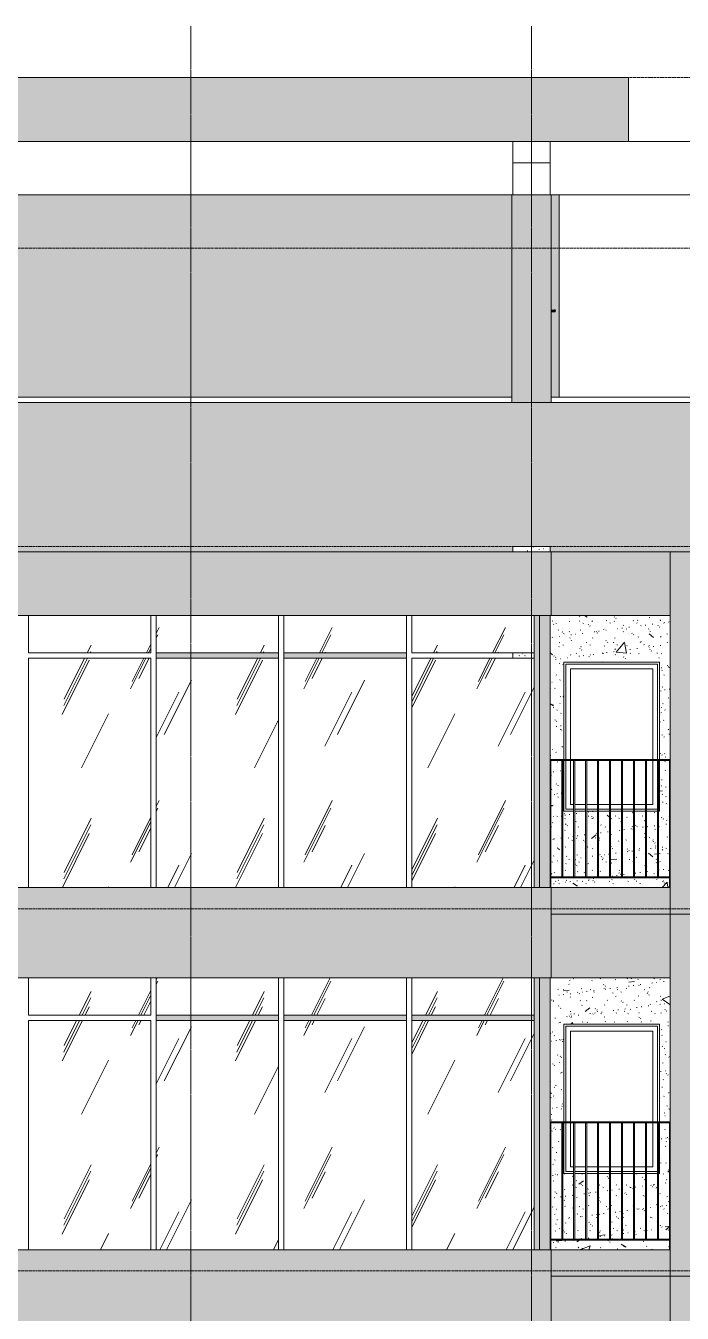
# Model space of a CAD drawing. Header units: millimetres. Extents: x -134153 to 99383, y -5233 to 35400.
# Drawn here: x -82103 to -75938, y 22203 to 34286 of the extents above; entities that cross this region are included whole.
import ezdxf

# ---------------------------------------------------------------- set-up
doc = ezdxf.new("R2010")
doc.units = ezdxf.units.MM
doc.linetypes.add('Centre', pattern=[31.75, 6.35, -4.7625, 15.875, -4.7625])
doc.linetypes.add('Grid Line', pattern=[22.225, 12.7, -3.175, 3.175, -3.175])
for name, color, linetype, lineweight in [('0-1', 7, 'Continuous', 5), ('A-DOOR', 31, 'Continuous', 9), ('A-FLOR-1', 7, 'Continuous', 9), ('A-FLOR-HRAL-1', 253, 'Continuous', 9), ('A-FLOR-LEVL-2', 51, 'Centre', 9), ('A-GLAZ-1', 253, 'Continuous', 9), ('A-GLAZ-2', 7, 'Continuous', 9), ('A-GLAZ-CURT', 52, 'Continuous', 9), ('A-GLAZ-CWMG', 51, 'Continuous', 9), ('A-WALL', 113, 'Continuous', 9), ('A-WALL-PATT', 111, 'Continuous', 9), ('A-WALL-PATT-1', 9, 'Continuous', 9), ('A-WALL-PATT-2', 111, 'Continuous', 5), ('I-WALL', 2, 'Continuous', 9), ('I-WALL-1', 7, 'Continuous', 9), ('S-BEAM-1', 7, 'Continuous', 9), ('S-COLS-1', 7, 'Continuous', 9), ('S-GRID-1', 1, 'Grid Line', 9)]:
    doc.layers.add(name, color=color, linetype=linetype, lineweight=lineweight)
pattern_1 = [(50, (-81864.4, 1200), (1165.978, -102.01), [121.92, -1341.12]), (355, (-81864.4, 1200), (-225.554, 1222.763), [97.536, -1072.896]), (100.451, (-81767.3, 1191.5), (940.433, 1120.746), [103.616, -1139.776]), (46.184, (-81864.4, 1525.1), (1734.906, -269.074), [182.88, -2011.68]), (96.636, (-81719.9, 1502.7), (1519.38, 1583.54), [155.42, -1709.66]), (351.184, (-81864.4, 1525.1), (1519.39, 1583.52), [146.3, -1609.34]), (21, (-81701.9, 1443.8), (970.332, -654.498), [121.92, -1341.12]), (326, (-81701.9, 1443.8), (395.533, 1178.804), [97.536, -1072.896]), (71.451, (-81621, 1389.3), (1365.87, 524.296), [103.616, -1139.776]), (37.5, (-81864.44, 1200), (19.767, 541.153), [53.645, -1006.246, 53.645, -1035.507, -1076.96]), (37.5, (-81864.44, 1200), (19.767, 541.153), [-2149.043, 53.645, -1023.315]), (7.5, (-81864.44, 1200), (427.646, 641.156), [53.645, -567.334, 53.645, -981.862, -410.464]), (7.5, (-81864.44, 1200), (427.646, 641.156), [-1656.486, 53.645, -356.82]), (327.5, (-82226.95, 1200), (867.782, -36.665), [53.645, -352.755, 53.645, -1214.323, -1682.496]), (327.5, (-82226.95, 1200), (867.782, -36.665), [-1674.368, 53.645, -1628.85]), (317.5, (-82389.5, 1200), (948.028, 162.73), [53.645, -474.675, 53.645, -788.416, -1194.816]), (317.5, (-82389.5, 1200), (948.028, 162.73), [-1370.38, 53.645, -1141.17])]
pattern_2 = [(37.5, (-81864.44, 1200), (-5.1206, 156.61216), [5.364, -118.181, 5.364, -132.812, -132.08]), (37.5, (-81864.44, 1200), (-5.1206, 156.61216), [-261.722, 5.364, -126.716]), (7.5, (-81864.44, 1200), (143.847, 229.3842), [5.364, -61.285, 5.364, -105.989, -42.672]), (7.5, (-81864.44, 1200), (143.847, 229.3842), [-178.003, 5.364, -37.308]), (327.5, (-81964.42, 1200), (253.1176, 0.4601), [5.364, -35.276, 5.364, -140.94, -191.008]), (327.5, (-81964.42, 1200), (253.1176, 0.4601), [-186.944, 5.364, -185.644]), (317.5, (-81964.42, 1200), (244.3381, 71.3376), [5.364, -14.956, 5.364, -90.546, -109.728]), (317.5, (-81964.42, 1200), (244.3381, 71.3376), [-116.23, 5.364, -104.364])]
pattern_3 = [(63.435, (-79954.8, 1311.3), (-0.002, 1625.6), [567.96, -3066.99]), (63.435, (-81580.4, 1311.3), (-0.002, 1625.6), [567.96, -3066.99]), (63.435, (-79176.65, 1625.35), (-0.002, 1625.6), [567.96, -3066.99]), (63.435, (-80802.25, 1625.35), (-0.002, 1625.6), [567.96, -3066.99]), (63.435, (-79294.4, 1514.5), (-0.002, 1625.6), [567.96, -3066.99]), (63.435, (-80920, 1514.5), (-0.002, 1625.6), [567.96, -3066.99]), (63.435, (-79414.5, 2149.4), (-0.002, 1625.6), [276.055, -3358.9]), (63.435, (-81040.1, 2149.4), (-0.002, 1625.6), [276.055, -3358.9]), (63.435, (-79493, 2051.15), (-0.002, 1625.6), [567.96, -3066.99]), (63.435, (-81118.6, 2051.15), (-0.002, 1625.6), [567.96, -3066.99]), (63.435, (-79479.15, 2121.7), (-0.002, 1625.6), [567.96, -3066.99]), (63.435, (-81104.76, 2121.7), (-0.002, 1625.6), [567.96, -3066.99]), (63.435, (-80135, 1812.2), (-0.002, 1625.6), [567.96, -3066.99]), (63.435, (-81760.6, 1812.2), (-0.002, 1625.6), [567.96, -3066.99]), (63.435, (-80121.15, 1895.35), (-0.002, 1625.6), [567.96, -3066.99]), (63.435, (-81746.75, 1895.35), (-0.002, 1625.6), [567.96, -3066.99]), (63.435, (-80117.4, 1955.3), (-0.002, 1625.6), [567.96, -3066.99]), (63.435, (-81743, 1955.3), (-0.002, 1625.6), [567.96, -3066.99])]

# ---------------------------------------------------------------- blocks, each defined once
blk = doc.blocks.new('NCV_TKTC_KET CAU_rvt-1-TKCS_MẶT ĐỨNG HƯỚNG BẮC')
at = {"layer": 'A-FLOR-1'}
for p, q in [((-77528, 33200), (-77178, 33200)), ((-77178, 33000), (-77528, 33000))]:
    blk.add_line(p, q, dxfattribs=at)
at = {"layer": 'S-BEAM-1'}
for p, q in [((-83378, 33200), (-77528, 33200)), ((-77528, 32700), (-77528, 33200)), ((-77178, 33200), (-69328, 33200)), ((-77178, 33200), (-77178, 32700)), ((-83368, 32700), (-77538, 32700)), ((-77168, 32700), (-69338, 32700))]:
    blk.add_line(p, q, dxfattribs=at)
at = {"layer": 'S-COLS-1'}
blk.add_line((-77178, 33200), (-77528, 33200), dxfattribs=at)
blk = doc.blocks.new('M_Fixed - 900 x 1400-901190-TKCS_MẶT ĐỨNG HƯỚNG BẮC')
at = {"layer": 'A-GLAZ-2'}
for p, q in [((-77032, 7000), (-77032, 7896)), ((-77032, 7896), (-76170, 7896)), ((-76170, 7896), (-76170, 7000)), ((-76988, 7000), (-76988, 7852)), ((-76988, 7852), (-76214, 7852)), ((-76214, 7852), (-76214, 7000)), ((-77032, 6534), (-77032, 6990)), ((-76988, 6578), (-76988, 6990)), ((-76214, 6990), (-76214, 6578)), ((-76958, 6534), (-77032, 6534)), ((-76958, 6578), (-76988, 6578)), ((-76845, 6578), (-76948, 6578)), ((-76845, 6534), (-76948, 6534)), ((-76733, 6578), (-76835, 6578)), ((-76733, 6534), (-76835, 6534)), ((-76620, 6578), (-76723, 6578)), ((-76620, 6534), (-76723, 6534)), ((-76508, 6578), (-76610, 6578)), ((-76508, 6534), (-76610, 6534)), ((-76395, 6578), (-76498, 6578)), ((-76395, 6534), (-76498, 6534)), ((-76283, 6578), (-76385, 6578)), ((-76283, 6534), (-76385, 6534)), ((-76214, 6578), (-76273, 6578)), ((-76170, 6534), (-76273, 6534))]:
    blk.add_line(p, q, dxfattribs=at)
blk = doc.blocks.new('Railing - 10mm-901206-TKCS_MẶT ĐỨNG HƯỚNG BẮC')
at = {"layer": 'A-FLOR-HRAL-1'}
for p, q in [((-62145.064287, 5900), (-62145.064287, 6990)), ((-62135.064287, 5900), (-62135.064287, 6990))]:
    blk.add_line(p, q, dxfattribs=at)
blk = doc.blocks.new('Railing - 50 x 10mm-901205-TKCS_MẶT ĐỨNG HƯỚNG BẮC')
at = {"layer": 'A-FLOR-HRAL-1'}
for p in [(-62252.564287, 6990), (-62247.564287, 5800)]:
    blk.add_line(p, (-62247.564287, 6990), dxfattribs=at)
blk = doc.blocks.new('Railing - 50 x 10mm-V31-TKCS_MẶT ĐỨNG HƯỚNG BẮC')
at = {"layer": 'A-FLOR-HRAL-1'}
for p, q in [((-77172.564287, 6990), (-77177.564287, 6990)), ((-77172.564287, 5800), (-77172.564287, 6990))]:
    blk.add_line(p, q, dxfattribs=at)
blk = doc.blocks.new('Railing - Railing-990010-TKCS_MẶT ĐỨNG HƯỚNG BẮC')
at = {"layer": 'A-FLOR-HRAL-1'}
for p, q in [((-77178, 22900), (-76053, 22900)), ((-76053, 22890), (-77178, 22890))]:
    blk.add_line(p, q, dxfattribs=at)
blk.add_blockref('Railing - 50 x 10mm-V31-TKCS_MẶT ĐỨNG HƯỚNG BẮC', (0, 17000))
at = {"extrusion": (0, 0, -1), "zscale": -1}
for name, p in [('Railing - 10mm-901206-TKCS_MẶT ĐỨNG HƯỚNG BẮC', (139205, 17000)), ('Railing - 10mm-901206-TKCS_MẶT ĐỨNG HƯỚNG BẮC', (139093, 17000)), ('Railing - 10mm-901206-TKCS_MẶT ĐỨNG HƯỚNG BẮC', (138980, 17000)), ('Railing - 10mm-901206-TKCS_MẶT ĐỨNG HƯỚNG BẮC', (138868, 17000)), ('Railing - 10mm-901206-TKCS_MẶT ĐỨNG HƯỚNG BẮC', (138755, 17000)), ('Railing - 10mm-901206-TKCS_MẶT ĐỨNG HƯỚNG BẮC', (138643, 17000)), ('Railing - 10mm-901206-TKCS_MẶT ĐỨNG HƯỚNG BẮC', (138530, 17000)), ('Railing - 10mm-901206-TKCS_MẶT ĐỨNG HƯỚNG BẮC', (138418, 17000)), ('Railing - 10mm-901206-TKCS_MẶT ĐỨNG HƯỚNG BẮC', (138305, 17000)), ('Railing - 50 x 10mm-901205-TKCS_MẶT ĐỨNG HƯỚNG BẮC', (138305, 17000))]:
    blk.add_blockref(name, p, dxfattribs=at)
blk = doc.blocks.new('Top Rail Type - Top Rail_Internal_-990011-TKCS_MẶT ĐỨNG HƯỚNG BẮC')
at = {"layer": 'A-FLOR-HRAL-1'}
for p, q in [((-76052.564287, 24000), (-77177.564287, 24000)), ((-76052.564287, 23990), (-77177.564287, 23990))]:
    blk.add_line(p, q, dxfattribs=at)
blk = doc.blocks.new('NCV_TKTC_TANG 6 - 8_rvt-1-TKCS_MẶT ĐỨNG HƯỚNG BẮC')
at = {"layer": 'A-WALL-PATT-1'}
h = blk.add_hatch(dxfattribs=at)
h.set_pattern_fill('FP_2', color=256, style=0, pattern_type=2)
h.set_pattern_definition(pattern_1)
h.paths.add_polyline_path([(-76991, 22800), (-76058, 22800), (-76058, 22890), (-77173, 22890), (-77173, 22800), (-77147, 22800)])
h.paths.add_polyline_path([(-76160, 22900), (-76058, 22900), (-76058, 23990), (-76151, 23990), (-76151, 23515), (-76160, 23515), (-76160, 23077)])
h.paths.add_polyline_path([(-76273, 22900), (-76170, 22900), (-76170, 23515), (-76273, 23515), (-76273, 23077)])
h.paths.add_polyline_path([(-76283, 22900), (-76283, 23515), (-76385, 23515), (-76385, 22900)])
h.paths.add_polyline_path([(-77164, 22900), (-77070, 22900), (-77070, 23990), (-77173, 23990), (-77173, 22900)])
h.paths.add_polyline_path([(-76845, 22900), (-76845, 23515), (-76948, 23515), (-76948, 22900), (-76874, 22900)])
h.paths.add_polyline_path([(-76620, 22900), (-76620, 23515), (-76723, 23515), (-76723, 22900)])
h.paths.add_polyline_path([(-76395, 22900), (-76395, 23515), (-76498, 23515), (-76498, 22900)])
h.paths.add_polyline_path([(-77060, 22900), (-76958, 22900), (-76958, 23515), (-77051, 23515), (-77051, 23990), (-77060, 23990), (-77060, 23077)])
h.paths.add_polyline_path([(-76508, 22900), (-76508, 23515), (-76610, 23515), (-76610, 22900)])
h.paths.add_polyline_path([(-76835, 22900), (-76733, 22900), (-76733, 23515), (-76835, 23515), (-76835, 22933)])
h.paths.add_polyline_path([(-76058, 24000), (-76053, 24000), (-76053, 25350), (-77178, 25350), (-77178, 24000), (-77051, 24000), (-77051, 24915), (-76151, 24915), (-76151, 24000)])
h = blk.add_hatch(dxfattribs=at)
h.set_pattern_fill('FP_3', color=256, style=0, pattern_type=2)
h.set_pattern_definition(pattern_2)
h.paths.add_polyline_path([(-76991, 22800), (-76058, 22800), (-76058, 22890), (-77173, 22890), (-77173, 22800), (-77147, 22800)])
h.paths.add_polyline_path([(-76160, 22900), (-76058, 22900), (-76058, 23990), (-76151, 23990), (-76151, 23515), (-76160, 23515), (-76160, 23077)])
h.paths.add_polyline_path([(-76273, 22900), (-76170, 22900), (-76170, 23515), (-76273, 23515), (-76273, 23077)])
h.paths.add_polyline_path([(-76283, 22900), (-76283, 23515), (-76385, 23515), (-76385, 22900)])
h.paths.add_polyline_path([(-77164, 22900), (-77070, 22900), (-77070, 23990), (-77173, 23990), (-77173, 22900)])
h.paths.add_polyline_path([(-76845, 22900), (-76845, 23515), (-76948, 23515), (-76948, 22900), (-76874, 22900)])
h.paths.add_polyline_path([(-76620, 22900), (-76620, 23515), (-76723, 23515), (-76723, 22900)])
h.paths.add_polyline_path([(-76395, 22900), (-76395, 23515), (-76498, 23515), (-76498, 22900)])
h.paths.add_polyline_path([(-77060, 22900), (-76958, 22900), (-76958, 23515), (-77051, 23515), (-77051, 23990), (-77060, 23990), (-77060, 23077)])
h.paths.add_polyline_path([(-76508, 22900), (-76508, 23515), (-76610, 23515), (-76610, 22900)])
h.paths.add_polyline_path([(-76835, 22900), (-76733, 22900), (-76733, 23515), (-76835, 23515), (-76835, 22933)])
h.paths.add_polyline_path([(-76058, 24000), (-76053, 24000), (-76053, 25350), (-77178, 25350), (-77178, 24000), (-77051, 24000), (-77051, 24915), (-76151, 24915), (-76151, 24000)])
at = {"layer": 'I-WALL-1'}
for p, q in [((-77051, 24000), (-77051, 24915)), ((-77051, 24915), (-76151, 24915)), ((-76151, 24915), (-76151, 24000)), ((-77051, 23515), (-77051, 23990)), ((-76151, 23990), (-76151, 23515)), ((-76958, 23515), (-77051, 23515)), ((-76845, 23515), (-76948, 23515)), ((-76733, 23515), (-76835, 23515)), ((-76620, 23515), (-76723, 23515)), ((-76508, 23515), (-76610, 23515)), ((-76395, 23515), (-76498, 23515)), ((-76283, 23515), (-76385, 23515)), ((-76170, 23515), (-76273, 23515)), ((-76151, 23515), (-76160, 23515))]:
    blk.add_line(p, q, dxfattribs=at)
at = {"layer": 'A-FLOR-HRAL-1'}
for name in ['Top Rail Type - Top Rail_Internal_-990011-TKCS_MẶT ĐỨNG HƯỚNG BẮC', 'Railing - Railing-990010-TKCS_MẶT ĐỨNG HƯỚNG BẮC']:
    blk.add_blockref(name, (0, 0), dxfattribs=at)
at = {"layer": 'A-GLAZ-1'}
blk.add_blockref('M_Fixed - 900 x 1400-901190-TKCS_MẶT ĐỨNG HƯỚNG BẮC', (0, 17000), dxfattribs=at)
blk = doc.blocks.new('NCV_TKTC_TANG 6 - 8_rvt-2-TKCS_MẶT ĐỨNG HƯỚNG BẮC')
at = {"layer": 'A-WALL-PATT-1'}
h = blk.add_hatch(dxfattribs=at)
h.set_pattern_fill('FP_2', color=256, style=0, pattern_type=2)
h.set_pattern_definition(pattern_1)
h.paths.add_polyline_path([(-76058, 26200), (-76058, 26290), (-77173, 26290), (-77173, 26200), (-76991, 26200)])
h.paths.add_polyline_path([(-76160, 26300), (-76058, 26300), (-76058, 27390), (-76151, 27390), (-76151, 26915), (-76160, 26915), (-76160, 26389)])
h.paths.add_polyline_path([(-77164, 26300), (-77070, 26300), (-77070, 27390), (-77173, 27390), (-77173, 26300)])
h.paths.add_polyline_path([(-76845, 26300), (-76845, 26915), (-76948, 26915), (-76948, 26300), (-76874, 26300)])
h.paths.add_polyline_path([(-76835, 26300), (-76733, 26300), (-76733, 26915), (-76835, 26915), (-76835, 26333)])
h.paths.add_polyline_path([(-76723, 26300), (-76620, 26300), (-76620, 26915), (-76723, 26915), (-76723, 26389)])
h.paths.add_polyline_path([(-76170, 26300), (-76170, 26915), (-76273, 26915), (-76273, 26300)])
h.paths.add_polyline_path([(-76958, 26300), (-76958, 26915), (-77051, 26915), (-77051, 27390), (-77060, 27390), (-77060, 26300)])
h.paths.add_polyline_path([(-76395, 26300), (-76395, 26915), (-76498, 26915), (-76498, 26300)])
h.paths.add_polyline_path([(-76610, 26300), (-76508, 26300), (-76508, 26915), (-76610, 26915), (-76610, 26389)])
h.paths.add_polyline_path([(-76283, 26300), (-76283, 26915), (-76385, 26915), (-76385, 26300)])
h.paths.add_polyline_path([(-76058, 27400), (-76053, 27400), (-76053, 28750), (-77178, 28750), (-77178, 27400), (-77051, 27400), (-77051, 28315), (-76151, 28315), (-76151, 27400)])
h = blk.add_hatch(dxfattribs=at)
h.set_pattern_fill('FP_3', color=256, style=0, pattern_type=2)
h.set_pattern_definition(pattern_2)
h.paths.add_polyline_path([(-76058, 26200), (-76058, 26290), (-77173, 26290), (-77173, 26200), (-76991, 26200)])
h.paths.add_polyline_path([(-76160, 26300), (-76058, 26300), (-76058, 27390), (-76151, 27390), (-76151, 26915), (-76160, 26915), (-76160, 26389)])
h.paths.add_polyline_path([(-77164, 26300), (-77070, 26300), (-77070, 27390), (-77173, 27390), (-77173, 26300)])
h.paths.add_polyline_path([(-76845, 26300), (-76845, 26915), (-76948, 26915), (-76948, 26300), (-76874, 26300)])
h.paths.add_polyline_path([(-76835, 26300), (-76733, 26300), (-76733, 26915), (-76835, 26915), (-76835, 26333)])
h.paths.add_polyline_path([(-76723, 26300), (-76620, 26300), (-76620, 26915), (-76723, 26915), (-76723, 26389)])
h.paths.add_polyline_path([(-76170, 26300), (-76170, 26915), (-76273, 26915), (-76273, 26300)])
h.paths.add_polyline_path([(-76958, 26300), (-76958, 26915), (-77051, 26915), (-77051, 27390), (-77060, 27390), (-77060, 26300)])
h.paths.add_polyline_path([(-76395, 26300), (-76395, 26915), (-76498, 26915), (-76498, 26300)])
h.paths.add_polyline_path([(-76610, 26300), (-76508, 26300), (-76508, 26915), (-76610, 26915), (-76610, 26389)])
h.paths.add_polyline_path([(-76283, 26300), (-76283, 26915), (-76385, 26915), (-76385, 26300)])
h.paths.add_polyline_path([(-76058, 27400), (-76053, 27400), (-76053, 28750), (-77178, 28750), (-77178, 27400), (-77051, 27400), (-77051, 28315), (-76151, 28315), (-76151, 27400)])
at = {"layer": 'I-WALL-1'}
for p, q in [((-77051, 27400), (-77051, 28315)), ((-77051, 28315), (-76151, 28315)), ((-76151, 28315), (-76151, 27400)), ((-77051, 26915), (-77051, 27390)), ((-76151, 27390), (-76151, 26915)), ((-76958, 26915), (-77051, 26915)), ((-76845, 26915), (-76948, 26915)), ((-76733, 26915), (-76835, 26915)), ((-76620, 26915), (-76723, 26915)), ((-76508, 26915), (-76610, 26915)), ((-76395, 26915), (-76498, 26915)), ((-76283, 26915), (-76385, 26915)), ((-76170, 26915), (-76273, 26915)), ((-76151, 26915), (-76160, 26915))]:
    blk.add_line(p, q, dxfattribs=at)
at = {"layer": 'A-FLOR-HRAL-1'}
for name in ['Top Rail Type - Top Rail_Internal_-990011-TKCS_MẶT ĐỨNG HƯỚNG BẮC', 'Railing - Railing-990010-TKCS_MẶT ĐỨNG HƯỚNG BẮC']:
    blk.add_blockref(name, (0, 3400), dxfattribs=at)
at = {"layer": 'A-GLAZ-1'}
blk.add_blockref('M_Fixed - 900 x 1400-901190-TKCS_MẶT ĐỨNG HƯỚNG BẮC', (0, 20400), dxfattribs=at)
blk = doc.blocks.new('FD_02 - FD_03 - FD_02-KY THUAT-1000x2200mm-2150404-TKCS_MẶT ĐỨNG HƯỚNG BẮC')
at = {"layer": 'A-DOOR'}
for p, q in [((-77168, 31618), (-77139, 31618)), ((-77168, 31615), (-77139, 31615)), ((-77138, 31612), (-77168, 31612)), ((-77168, 31602), (-77138, 31602)), ((-77166, 31614), (-77164, 31614)), ((-77164, 31614), (-77166, 31614)), ((-77142, 31614), (-77144, 31614)), ((-77144, 31600), (-77142, 31600)), ((-77143, 31620), (-77143, 31618)), ((-77143, 31620), (-77131, 31620)), ((-77131, 31620), (-77143, 31620)), ((-77143, 31614), (-77143, 31611)), ((-77142, 31614), (-77143, 31614)), ((-77143, 31614), (-77143, 31614)), ((-77143, 31614), (-77143, 31611)), ((-77143, 31604), (-77143, 31600)), ((-77143, 31604), (-77143, 31600)), ((-77143, 31600), (-77142, 31600)), ((-77142, 31615), (-77142, 31614)), ((-77142, 31614), (-77141, 31614)), ((-77142, 31614), (-77142, 31614)), ((-77142, 31614), (-77142, 31614)), ((-77141, 31600), (-77142, 31600)), ((-77141, 31614), (-77138, 31614)), ((-77141, 31611), (-77141, 31614)), ((-77141, 31600), (-77141, 31604)), ((-77138, 31600), (-77141, 31600)), ((-77140, 31611), (-77138, 31611)), ((-77138, 31604), (-77140, 31604)), ((-77140, 31600), (-77138, 31600)), ((-77139, 31618), (-77137, 31618)), ((-77137, 31618), (-77139, 31618)), ((-77137, 31618), (-77139, 31618)), ((-77139, 31618), (-77137, 31618)), ((-77139, 31615), (-77137, 31615)), ((-77137, 31615), (-77139, 31615)), ((-77137, 31615), (-77139, 31615)), ((-77139, 31615), (-77137, 31615)), ((-77139, 31615), (-77137, 31615)), ((-77137, 31615), (-77139, 31615)), ((-77138, 31618), (-77137, 31618)), ((-77137, 31618), (-77138, 31618)), ((-77138, 31614), (-77135, 31614)), ((-77138, 31611), (-77138, 31611)), ((-77138, 31611), (-77136, 31611)), ((-77136, 31604), (-77138, 31604)), ((-77138, 31604), (-77138, 31604)), ((-77135, 31600), (-77138, 31600)), ((-77137, 31618), (-77130, 31618)), ((-77137, 31615), (-77130, 31615)), ((-77134, 31614), (-77136, 31614)), ((-77134, 31614), (-77136, 31614)), ((-77136, 31604), (-77136, 31611)), ((-77136, 31600), (-77134, 31600)), ((-77134, 31614), (-77135, 31614)), ((-77135, 31614), (-77133, 31614)), ((-77135, 31614), (-77135, 31600)), ((-77135, 31600), (-77134, 31600)), ((-77134, 31614), (-77133, 31614)), ((-77133, 31600), (-77134, 31600)), ((-77133, 31614), (-77131, 31614)), ((-77133, 31600), (-77133, 31614)), ((-77131, 31600), (-77133, 31600)), ((-77132, 31614), (-77132, 31615)), ((-77131, 31618), (-77131, 31620)), ((-77130, 31618), (-77130, 31618)), ((-77130, 31615), (-77130, 31615)), ((-77130, 31600), (-77130, 31614)), ((-77129, 31615), (-77129, 31618))]:
    blk.add_line(p, q, dxfattribs=at)
at = {"layer": 'A-DOOR', "flags": 128}
for points in [[(-77139, 31607), (-77139, 31608), (-77139, 31609), (-77139, 31610), (-77139, 31610), (-77140, 31611), (-77140, 31611)], [(-77140, 31604), (-77140, 31604), (-77139, 31605), (-77139, 31605), (-77139, 31606), (-77139, 31607), (-77139, 31607)]]:
    blk.add_lwpolyline(points, dxfattribs=at)
at = {"layer": 'A-DOOR'}
for centre, major_axis, ratio, start_param, end_param in [((-77144, 31607), (0, 7), 0.259156, 0, 1.047198), ((-77144, 31607), (0, 7), 0.259156, 2.094395, 3.141593), ((-77142, 31607), (0, 7), 0.259156, 0, 1.047198), ((-77142, 31607), (0, 7), 0.259156, 2.094395, 3.141593), ((-77138, 31607), (0, 5), 0.965835, 2.879793, 3.141593), ((-77136, 31607), (0, 7), 0.259156, 0, 1.308997), ((-77137, 31607), (0, 2.5), 0.259156, 4.712389, 7.853982), ((-77137, 31607), (0, 2.5), 0.259156, 4.712389, 7.853982), ((-77137, 31607), (0, 2.5), 0.259156, 1.570796, 4.712389), ((-77137, 31607), (0, 2.5), 0.259156, 1.570796, 4.712389), ((-77136, 31607), (0, 7), 0.259156, 1.832596, 3.141593), ((-77134, 31607), (0, 7), 0.259156, 0, 1.570796), ((-77138, 31607), (0, 5), 0.965835, 5.235988, 5.759587), ((-77139, 31607), (0, 5), 0.965835, 4.942493, 5.632805), ((-77135, 31607), (0, 2.5), 0.259156, 4.712389, 7.853982), ((-77135, 31607), (0, 2.5), 0.259156, 1.570796, 4.712389), ((-77134, 31607), (0, 7), 0.259156, 1.570796, 3.141593), ((-77139, 31607), (0, 5), 0.965835, 3.791973, 4.482285), ((-77138, 31607), (0, 5), 0.965835, 3.665191, 4.18879)]:
    blk.add_ellipse(centre, major_axis=major_axis, ratio=ratio, start_param=start_param, end_param=end_param, dxfattribs=at)
blk = doc.blocks.new('System Panel - Glazed-V197-TKCS_MẶT ĐỨNG HƯỚNG BẮC')
at = {"layer": 'A-GLAZ-CURT'}
h = blk.add_hatch(dxfattribs=at)
h.set_pattern_fill('FP_1', color=256, style=0, pattern_type=2)
h.set_pattern_definition(pattern_3)
h.paths.add_polyline_path([(-77328, 22800), (-77328, 24950), (-78478, 24950), (-78478, 22800), (-77417, 22800)])
for p, q in [((-77328, 24950), (-78478, 24950)), ((-78478, 24950), (-78478, 22800)), ((-77328, 22800), (-77328, 24950))]:
    blk.add_line(p, q, dxfattribs=at)
blk = doc.blocks.new('Rectangular Mullion - 50 x 100mm-1839001-TKCS_MẶT ĐỨNG HƯỚNG BẮC')
at = {"layer": 'A-GLAZ-CWMG'}
blk.add_hatch(color=256, dxfattribs=at).paths.add_polyline_path([(-77327.564287, 7975), (-77277.564287, 7975), (-77277.564287, 8350), (-77327.564287, 8350), (-77327.564287, 8000)])
for p, q in [((-77277.564287, 7975), (-77277.564287, 8350)), ((-77327.564287, 7975), (-77327.564287, 8000))]:
    blk.add_line(p, q, dxfattribs=at)
blk = doc.blocks.new('System Panel - Glazed-V198-TKCS_MẶT ĐỨNG HƯỚNG BẮC')
at = {"layer": 'A-GLAZ-CURT'}
h = blk.add_hatch(dxfattribs=at)
h.set_pattern_fill('FP_1', color=256, style=0, pattern_type=2)
h.set_pattern_definition(pattern_3)
h.paths.add_polyline_path([(-78528, 22800), (-78528, 24950), (-79678, 24950), (-79678, 22800)])
for p, q in [((-78528, 24950), (-79678, 24950)), ((-79678, 24950), (-79678, 22800)), ((-78528, 22800), (-78528, 24950))]:
    blk.add_line(p, q, dxfattribs=at)
blk = doc.blocks.new('System Panel - Glazed-V199-TKCS_MẶT ĐỨNG HƯỚNG BẮC')
at = {"layer": 'A-GLAZ-CURT'}
h = blk.add_hatch(dxfattribs=at)
h.set_pattern_fill('FP_1', color=256, style=0, pattern_type=2)
h.set_pattern_definition(pattern_3)
h.paths.add_polyline_path([(-80878, 22800), (-79728, 22800), (-79728, 24950), (-80878, 24950), (-80878, 23077)])
for p, q in [((-79728, 24950), (-80878, 24950)), ((-80878, 24950), (-80878, 22800)), ((-79728, 22800), (-79728, 24950))]:
    blk.add_line(p, q, dxfattribs=at)
blk = doc.blocks.new('System Panel - Glazed-V200-TKCS_MẶT ĐỨNG HƯỚNG BẮC')
at = {"layer": 'A-GLAZ-CURT'}
h = blk.add_hatch(dxfattribs=at)
h.set_pattern_fill('FP_1', color=256, style=0, pattern_type=2)
h.set_pattern_definition(pattern_3)
h.paths.add_polyline_path([(-80928, 22800), (-80928, 24950), (-82078, 24950), (-82078, 22800)])
for p, q in [((-80928, 24950), (-82078, 24950)), ((-82078, 24950), (-82078, 22800)), ((-80928, 22800), (-80928, 24950))]:
    blk.add_line(p, q, dxfattribs=at)
blk = doc.blocks.new('System Panel - Glazed-V203-TKCS_MẶT ĐỨNG HƯỚNG BẮC')
at = {"layer": 'A-GLAZ-CURT'}
h = blk.add_hatch(dxfattribs=at)
h.set_pattern_fill('FP_1', color=256, style=0, pattern_type=2)
h.set_pattern_definition(pattern_3)
h.paths.add_polyline_path([(-77328, 25000), (-77328, 25350), (-78478, 25350), (-78478, 25000), (-77417, 25000)])
for p, q in [((-78478, 25350), (-78478, 25000)), ((-77328, 25000), (-77328, 25350)), ((-78478, 25000), (-77328, 25000))]:
    blk.add_line(p, q, dxfattribs=at)
blk = doc.blocks.new('System Panel - Glazed-V204-TKCS_MẶT ĐỨNG HƯỚNG BẮC')
at = {"layer": 'A-GLAZ-CURT'}
h = blk.add_hatch(dxfattribs=at)
h.set_pattern_fill('FP_1', color=256, style=0, pattern_type=2)
h.set_pattern_definition(pattern_3)
h.paths.add_polyline_path([(-78528, 25000), (-78528, 25350), (-79678, 25350), (-79678, 25000)])
for p, q in [((-79678, 25350), (-79678, 25000)), ((-78528, 25000), (-78528, 25350)), ((-79678, 25000), (-78528, 25000))]:
    blk.add_line(p, q, dxfattribs=at)
blk = doc.blocks.new('System Panel - Glazed-V205-TKCS_MẶT ĐỨNG HƯỚNG BẮC')
at = {"layer": 'A-GLAZ-CURT'}
h = blk.add_hatch(dxfattribs=at)
h.set_pattern_fill('FP_1', color=256, style=0, pattern_type=2)
h.set_pattern_definition(pattern_3)
h.paths.add_polyline_path([(-80590, 25000), (-79728, 25000), (-79728, 25350), (-80878, 25350), (-80878, 25000)])
for p, q in [((-80878, 25350), (-80878, 25000)), ((-79728, 25000), (-79728, 25350)), ((-80878, 25000), (-79728, 25000))]:
    blk.add_line(p, q, dxfattribs=at)
blk = doc.blocks.new('System Panel - Glazed-V206-TKCS_MẶT ĐỨNG HƯỚNG BẮC')
at = {"layer": 'A-GLAZ-CURT'}
h = blk.add_hatch(dxfattribs=at)
h.set_pattern_fill('FP_1', color=256, style=0, pattern_type=2)
h.set_pattern_definition(pattern_3)
h.paths.add_polyline_path([(-80928, 25000), (-80928, 25350), (-82078, 25350), (-82078, 25000)])
for p, q in [((-82078, 25350), (-82078, 25000)), ((-80928, 25000), (-80928, 25350)), ((-82078, 25000), (-80928, 25000))]:
    blk.add_line(p, q, dxfattribs=at)
blk = doc.blocks.new('Rectangular Mullion - 50 x 100mm-1839002-TKCS_MẶT ĐỨNG HƯỚNG BẮC')
at = {"layer": 'A-GLAZ-CWMG'}
blk.add_hatch(color=256, dxfattribs=at).paths.add_polyline_path([(-77277.564287, 5800), (-77277.564287, 7975), (-77327.564287, 7975), (-77327.564287, 5800)])
for p, q in [((-77327.564287, 7950), (-77327.564287, 7975)), ((-77277.564287, 5800), (-77277.564287, 7975))]:
    blk.add_line(p, q, dxfattribs=at)
blk = doc.blocks.new('Rectangular Mullion - 50 x 100mm-1838991-TKCS_MẶT ĐỨNG HƯỚNG BẮC')
at = {"layer": 'A-GLAZ-CWMG'}
blk.add_hatch(color=256, dxfattribs=at).paths.add_polyline_path([(-79678, 7950), (-78528, 7950), (-78528, 8000), (-79678, 8000)])
for p, q in [((-79678, 7950), (-79678, 8000)), ((-78528, 8000), (-78528, 7950))]:
    blk.add_line(p, q, dxfattribs=at)
blk = doc.blocks.new('Rectangular Mullion - 50 x 100mm-V71-TKCS_MẶT ĐỨNG HƯỚNG BẮC')
at = {"layer": 'A-GLAZ-CWMG'}
blk.add_hatch(color=256, dxfattribs=at).paths.add_polyline_path([(-77177.564287, 5800), (-77177.564287, 7975), (-77277.564287, 7975), (-77277.564287, 5800)])
blk.add_line((-77177.564287, 7975), (-77177.564287, 5800), dxfattribs=at)
blk = doc.blocks.new('Rectangular Mullion - 50 x 100mm-V72-TKCS_MẶT ĐỨNG HƯỚNG BẮC')
at = {"layer": 'A-GLAZ-CWMG'}
blk.add_hatch(color=256, dxfattribs=at).paths.add_polyline_path([(-77177.564287, 7975), (-77177.564287, 8350), (-77277.564287, 8350), (-77277.564287, 7975)])
blk.add_line((-77177.564287, 8350), (-77177.564287, 7975), dxfattribs=at)
blk = doc.blocks.new('System Panel - Glazed-V221-TKCS_MẶT ĐỨNG HƯỚNG BẮC')
at = {"layer": 'A-GLAZ-CURT'}
h = blk.add_hatch(dxfattribs=at)
h.set_pattern_fill('FP_1', color=256, style=0, pattern_type=2)
h.set_pattern_definition(pattern_3)
h.paths.add_polyline_path([(-77328, 26200), (-77328, 28350), (-78478, 28350), (-78478, 26200), (-77417, 26200)])
for p, q in [((-77328, 28350), (-78478, 28350)), ((-78478, 28350), (-78478, 26200)), ((-77328, 26200), (-77328, 28350))]:
    blk.add_line(p, q, dxfattribs=at)
blk = doc.blocks.new('System Panel - Glazed-V222-TKCS_MẶT ĐỨNG HƯỚNG BẮC')
at = {"layer": 'A-GLAZ-CURT'}
h = blk.add_hatch(dxfattribs=at)
h.set_pattern_fill('FP_1', color=256, style=0, pattern_type=2)
h.set_pattern_definition(pattern_3)
h.paths.add_polyline_path([(-78528, 26200), (-78528, 28350), (-79678, 28350), (-79678, 26200)])
for p, q in [((-78528, 28350), (-79678, 28350)), ((-79678, 28350), (-79678, 26200)), ((-78528, 26200), (-78528, 28350))]:
    blk.add_line(p, q, dxfattribs=at)
blk = doc.blocks.new('System Panel - Glazed-V223-TKCS_MẶT ĐỨNG HƯỚNG BẮC')
at = {"layer": 'A-GLAZ-CURT'}
h = blk.add_hatch(dxfattribs=at)
h.set_pattern_fill('FP_1', color=256, style=0, pattern_type=2)
h.set_pattern_definition(pattern_3)
h.paths.add_polyline_path([(-80878, 26200), (-79728, 26200), (-79728, 28350), (-80878, 28350), (-80878, 27493)])
for p, q in [((-79728, 28350), (-80878, 28350)), ((-80878, 28350), (-80878, 26200)), ((-79728, 26200), (-79728, 28350))]:
    blk.add_line(p, q, dxfattribs=at)
blk = doc.blocks.new('System Panel - Glazed-V224-TKCS_MẶT ĐỨNG HƯỚNG BẮC')
at = {"layer": 'A-GLAZ-CURT'}
h = blk.add_hatch(dxfattribs=at)
h.set_pattern_fill('FP_1', color=256, style=0, pattern_type=2)
h.set_pattern_definition(pattern_3)
h.paths.add_polyline_path([(-80928, 26200), (-80928, 28350), (-82078, 28350), (-82078, 26200)])
for p, q in [((-80928, 28350), (-82078, 28350)), ((-82078, 28350), (-82078, 26200)), ((-80928, 26200), (-80928, 28350))]:
    blk.add_line(p, q, dxfattribs=at)
blk = doc.blocks.new('System Panel - Glazed-V227-TKCS_MẶT ĐỨNG HƯỚNG BẮC')
at = {"layer": 'A-GLAZ-CURT'}
h = blk.add_hatch(dxfattribs=at)
h.set_pattern_fill('FP_1', color=256, style=0, pattern_type=2)
h.set_pattern_definition(pattern_3)
h.paths.add_polyline_path([(-77328, 28400), (-77328, 28750), (-78478, 28750), (-78478, 28400), (-77417, 28400)])
for p, q in [((-78478, 28750), (-78478, 28400)), ((-77328, 28400), (-77328, 28750)), ((-78478, 28400), (-77328, 28400))]:
    blk.add_line(p, q, dxfattribs=at)
blk = doc.blocks.new('System Panel - Glazed-V228-TKCS_MẶT ĐỨNG HƯỚNG BẮC')
at = {"layer": 'A-GLAZ-CURT'}
h = blk.add_hatch(dxfattribs=at)
h.set_pattern_fill('FP_1', color=256, style=0, pattern_type=2)
h.set_pattern_definition(pattern_3)
h.paths.add_polyline_path([(-78528, 28400), (-78528, 28750), (-79678, 28750), (-79678, 28400)])
for p, q in [((-79678, 28750), (-79678, 28400)), ((-78528, 28400), (-78528, 28750)), ((-79678, 28400), (-78528, 28400))]:
    blk.add_line(p, q, dxfattribs=at)
blk = doc.blocks.new('System Panel - Glazed-V229-TKCS_MẶT ĐỨNG HƯỚNG BẮC')
at = {"layer": 'A-GLAZ-CURT'}
h = blk.add_hatch(dxfattribs=at)
h.set_pattern_fill('FP_1', color=256, style=0, pattern_type=2)
h.set_pattern_definition(pattern_3)
h.paths.add_polyline_path([(-79728, 28400), (-79728, 28750), (-80878, 28750), (-80878, 28400), (-80590, 28400)])
for p, q in [((-80878, 28750), (-80878, 28400)), ((-79728, 28400), (-79728, 28750)), ((-80878, 28400), (-79728, 28400))]:
    blk.add_line(p, q, dxfattribs=at)
blk = doc.blocks.new('System Panel - Glazed-V230-TKCS_MẶT ĐỨNG HƯỚNG BẮC')
at = {"layer": 'A-GLAZ-CURT'}
h = blk.add_hatch(dxfattribs=at)
h.set_pattern_fill('FP_1', color=256, style=0, pattern_type=2)
h.set_pattern_definition(pattern_3)
h.paths.add_polyline_path([(-80928, 28400), (-80928, 28750), (-82078, 28750), (-82078, 28400)])
for p, q in [((-82078, 28750), (-82078, 28400)), ((-80928, 28400), (-80928, 28750)), ((-82078, 28400), (-80928, 28400))]:
    blk.add_line(p, q, dxfattribs=at)

msp = doc.modelspace()

# ---------------------------------------------------------------- hatches: boundary and pattern name
at = {"layer": 'A-WALL-PATT'}
h = msp.add_hatch(dxfattribs=at)
h.set_pattern_fill('FP_2', color=256, style=0, pattern_type=2)
h.set_pattern_definition(pattern_1)
h.paths.add_polyline_path([(-77527.6, 28350), (-77327.6, 28350), (-77327.6, 28400), (-77527.6, 28400)])
h.paths.add_polyline_path([(-77416.5, 29350), (-77177.6, 29350), (-77177.6, 29400), (-77527.6, 29400), (-77527.6, 29350)])
h = msp.add_hatch(dxfattribs=at)
h.set_pattern_fill('FP_3', color=256, style=0, pattern_type=2)
h.set_pattern_definition(pattern_2)
h.paths.add_polyline_path([(-77527.6, 28350), (-77327.6, 28350), (-77327.6, 28400), (-77527.6, 28400)])
h.paths.add_polyline_path([(-77416.5, 29350), (-77177.6, 29350), (-77177.6, 29400), (-77527.6, 29400), (-77527.6, 29350)])
at = {"layer": 'A-WALL-PATT-2'}
for points in [[(-77177.6, 33200), (-76442.6, 33200), (-76442.6, 33800), (-84387.6, 33800), (-84387.6, 33200), (-77416.5, 33200)], [(-77537.6, 30800), (-77537.6, 32700), (-83367.5, 32700), (-83367.5, 30800), (-80352.6, 30800)], [(-77167.5, 30750), (-77167.5, 32700), (-77537.6, 32700), (-77537.6, 30750), (-77416.5, 30750)], [(-77102.6, 30800), (-77092.6, 30800), (-77092.6, 32700), (-77102.6, 32700), (-77102.6, 30804.4)], [(-105942.6, 29350), (-77527.6, 29350), (-77527.6, 29400), (-77177.6, 29400), (-77177.6, 29350), (-54962.6, 29350), (-54962.6, 30750), (-105942.6, 30750), (-105942.6, 29485.2)], [(-77167.6, 28750), (-76052.6, 28750), (-76052.6, 29350), (-84852.6, 29350), (-84852.6, 28750), (-83737.6, 28750), (-83737.6, 29350), (-77167.6, 29350)], [(-83727.6, 28750), (-77167.6, 28750), (-77167.6, 29350), (-83727.6, 29350)], [(-77177.6, 25350), (-77177.6, 26200), (-83737.6, 26200), (-83737.6, 25350), (-77416.5, 25350)], [(-77167.6, 25350), (-77167.6, 26200), (-77177.6, 26200), (-77177.6, 25350)], [(-76052.8, 25950), (-76052.6, 25950), (-76052.6, 26200), (-77167.6, 26200), (-77167.6, 25950)], [(-80589.7, 21950), (-77177.6, 21950), (-77177.6, 22800), (-83737.6, 22800), (-83737.6, 21950)], [(-77167.6, 21950), (-77167.6, 22800), (-77177.6, 22800), (-77177.6, 21950)], [(-76052.8, 22550), (-76052.6, 22550), (-76052.6, 22800), (-77167.6, 22800), (-77167.6, 22550)]]:
    msp.add_hatch(color=256, dxfattribs=at).paths.add_polyline_path(points)
h = msp.add_hatch(color=256, dxfattribs=at)
h.paths.add_polyline_path([(-77102.6, 30800), (-77102.6, 32700), (-77167.5, 32700), (-77166.1, 31618.5), (-77138.8, 31618.5), (-77140.1, 31615.5), (-77167.5, 31614.5), (-77166.1, 31612), (-77141.5, 31612.3), (-77139.4, 31614.5), (-77135.3, 31614.5), (-77136.9, 31600.5), (-77138.4, 31600.5), (-77140.3, 31602.7), (-77141.6, 31603.5), (-77167.5, 31602.7), (-77167.5, 30800)])
h.paths.add_polyline_path([(-77131.8, 31600.5), (-77132.9, 31600.5), (-77134.2, 31608.3), (-77131.7, 31614.5), (-77131.8, 31606.7)])
h.paths.add_polyline_path([(-77138.6, 31611.5), (-77138.4, 31611.5), (-77138.4, 31614.5)])
h.paths.add_polyline_path([(-77136.3, 31615.5), (-77137.2, 31616.4), (-77137.2, 31618.5), (-77129.5, 31618.5), (-77129.5, 31615.5), (-77135.3, 31615.5)])
h = msp.add_hatch(color=256, dxfattribs=at)
h.paths.add_polyline_path([(-76052.6, 25950), (-72462.6, 25950), (-72462.6, 29350), (-76052.6, 29350), (-76052.6, 26388.5)])
h.paths.add_polyline_path([(-73452.6, 26914.4), (-74852.6, 26914.4), (-74852.6, 28314.4), (-73452.6, 28314.4), (-73452.6, 26933.5)])
h = msp.add_hatch(color=256, dxfattribs=at)
h.paths.add_polyline_path([(-84852.6, 25350), (-83737.6, 25350), (-83737.6, 25950), (-84852.6, 25950)])
h.paths.add_polyline_path([(-77167.6, 25350), (-76052.6, 25350), (-76052.6, 25950), (-77167.6, 25950), (-77167.6, 25800)])
h = msp.add_hatch(color=256, dxfattribs=at)
h.paths.add_polyline_path([(-76052.6, 22550), (-72462.6, 22550), (-72462.6, 25950), (-76052.6, 25950), (-76052.6, 23076.6)])
h.paths.add_polyline_path([(-74243.4, 23514.4), (-74852.6, 23514.4), (-74852.6, 24914.4), (-73452.6, 24914.4), (-73452.6, 23514.4), (-73493.5, 23514.4)])
h = msp.add_hatch(color=256, dxfattribs=at)
h.paths.add_polyline_path([(-77167.6, 21950), (-76052.6, 21950), (-76052.6, 22550), (-77167.6, 22550), (-77167.6, 21972.6)])
h.paths.add_polyline_path([(-83737.6, 21950), (-83737.6, 22550), (-84852.6, 22550), (-84852.6, 21950), (-83762.9, 21950)])
h = msp.add_hatch(color=256, dxfattribs=at)
h.paths.add_polyline_path([(-74243.4, 19150), (-72462.6, 19150), (-72462.6, 22550), (-76052.6, 22550), (-76052.6, 19150), (-74811.6, 19150)])
h.paths.add_polyline_path([(-74243.4, 20114.4), (-74852.6, 20114.4), (-74852.6, 21514.4), (-73452.6, 21514.4), (-73452.6, 20114.4), (-73493.5, 20114.4)])

# ---------------------------------------------------------------- linework, layer by layer
at = {"layer": 'A-FLOR-LEVL-2'}
for p, q in [((-134152.6, 33800), (-25724.3, 33800)), ((-134152.6, 32200), (-25724.3, 32200)), ((-134152.6, 29400), (-25724.3, 29400)), ((-134152.6, 26000), (-25724.3, 26000)), ((-134152.6, 22600), (-25724.3, 22600))]:
    msp.add_line(p, q, dxfattribs=at)
at = {"layer": 'A-WALL'}
for p, q in [((-77167.5, 32700), (-77537.6, 32700)), ((-77537.6, 32700), (-77537.6, 30750)), ((-77167.5, 30750), (-77167.5, 32700)), ((-77537.6, 30800), (-83367.5, 30800)), ((-73352.5, 30800), (-77167.5, 30800)), ((-72452.6, 29350), (-76052.6, 29350)), ((-76052.6, 29350), (-76052.6, 5550)), ((-72452.6, 25950), (-76052.6, 25950)), ((-62257.6, 25950), (-76052.6, 25950)), ((-72452.6, 22550), (-76052.6, 22550)), ((-62257.6, 22550), (-76052.6, 22550))]:
    msp.add_line(p, q, dxfattribs=at)
at = {"layer": 'I-WALL'}
for p, q in [((-76442.6, 33800), (-84387.6, 33800)), ((-76442.6, 33200), (-76442.6, 33800)), ((-77092.6, 32700), (-77092.6, 30800)), ((-34062.6, 30750), (-105942.6, 30750)), ((-77177.6, 29400), (-77527.6, 29400)), ((-77527.6, 29400), (-77527.6, 29350)), ((-77177.6, 29350), (-77177.6, 29400)), ((-77167.6, 29350), (-83727.6, 29350)), ((-76052.6, 29350), (-77167.6, 29350)), ((-77167.6, 28750), (-77167.6, 29350)), ((-83727.6, 28750), (-77167.6, 28750)), ((-77167.6, 28750), (-76052.6, 28750)), ((-77527.6, 28400), (-77527.6, 28350)), ((-76052.6, 26200), (-84852.6, 26200)), ((-77167.6, 26200), (-77167.6, 25350)), ((-76052.6, 25950), (-77167.6, 25950)), ((-83737.6, 25350), (-77177.6, 25350)), ((-77167.6, 25350), (-77177.6, 25350)), ((-77167.6, 25350), (-76052.6, 25350)), ((-76052.6, 22800), (-84852.6, 22800)), ((-77167.6, 22800), (-77167.6, 21950)), ((-76052.6, 22550), (-77167.6, 22550))]:
    msp.add_line(p, q, dxfattribs=at)
at = {"layer": 'S-GRID-1'}
for p, q in [((-80552.6, 30285.9), (-80552.6, 34285.9)), ((-77352.6, 30285.9), (-77352.6, 34285.9)), ((-80552.6, 207.3), (-80552.6, 30285.9)), ((-77352.6, 207.3), (-77352.6, 30285.9))]:
    msp.add_line(p, q, dxfattribs=at)

# ---------------------------------------------------------------- block references
at = {"layer": '0-1'}
for name in ['NCV_TKTC_KET CAU_rvt-1-TKCS_MẶT ĐỨNG HƯỚNG BẮC', 'NCV_TKTC_TANG 6 - 8_rvt-2-TKCS_MẶT ĐỨNG HƯỚNG BẮC', 'NCV_TKTC_TANG 6 - 8_rvt-1-TKCS_MẶT ĐỨNG HƯỚNG BẮC']:
    msp.add_blockref(name, (0, 0), dxfattribs=at)
at = {"layer": 'A-DOOR'}
msp.add_blockref('FD_02 - FD_03 - FD_02-KY THUAT-1000x2200mm-2150404-TKCS_MẶT ĐỨNG HƯỚNG BẮC', (0, 0), dxfattribs=at)
at = {"layer": 'A-GLAZ-CURT'}
for name in ['System Panel - Glazed-V230-TKCS_MẶT ĐỨNG HƯỚNG BẮC', 'System Panel - Glazed-V229-TKCS_MẶT ĐỨNG HƯỚNG BẮC', 'System Panel - Glazed-V228-TKCS_MẶT ĐỨNG HƯỚNG BẮC', 'System Panel - Glazed-V227-TKCS_MẶT ĐỨNG HƯỚNG BẮC', 'System Panel - Glazed-V224-TKCS_MẶT ĐỨNG HƯỚNG BẮC', 'System Panel - Glazed-V223-TKCS_MẶT ĐỨNG HƯỚNG BẮC', 'System Panel - Glazed-V222-TKCS_MẶT ĐỨNG HƯỚNG BẮC', 'System Panel - Glazed-V221-TKCS_MẶT ĐỨNG HƯỚNG BẮC', 'System Panel - Glazed-V206-TKCS_MẶT ĐỨNG HƯỚNG BẮC', 'System Panel - Glazed-V205-TKCS_MẶT ĐỨNG HƯỚNG BẮC', 'System Panel - Glazed-V204-TKCS_MẶT ĐỨNG HƯỚNG BẮC', 'System Panel - Glazed-V203-TKCS_MẶT ĐỨNG HƯỚNG BẮC', 'System Panel - Glazed-V200-TKCS_MẶT ĐỨNG HƯỚNG BẮC', 'System Panel - Glazed-V199-TKCS_MẶT ĐỨNG HƯỚNG BẮC', 'System Panel - Glazed-V198-TKCS_MẶT ĐỨNG HƯỚNG BẮC', 'System Panel - Glazed-V197-TKCS_MẶT ĐỨNG HƯỚNG BẮC']:
    msp.add_blockref(name, (0, 0), dxfattribs=at)
at = {"layer": 'A-GLAZ-CWMG'}
for name, p in [('Rectangular Mullion - 50 x 100mm-1839001-TKCS_MẶT ĐỨNG HƯỚNG BẮC', (0, 20400)), ('Rectangular Mullion - 50 x 100mm-V72-TKCS_MẶT ĐỨNG HƯỚNG BẮC', (0, 20400)), ('Rectangular Mullion - 50 x 100mm-1838991-TKCS_MẶT ĐỨNG HƯỚNG BẮC', (-1200, 20400)), ('Rectangular Mullion - 50 x 100mm-1838991-TKCS_MẶT ĐỨNG HƯỚNG BẮC', (0, 20400)), ('Rectangular Mullion - 50 x 100mm-1839002-TKCS_MẶT ĐỨNG HƯỚNG BẮC', (0, 20400)), ('Rectangular Mullion - 50 x 100mm-V71-TKCS_MẶT ĐỨNG HƯỚNG BẮC', (0, 20400)), ('Rectangular Mullion - 50 x 100mm-1839001-TKCS_MẶT ĐỨNG HƯỚNG BẮC', (0, 17000)), ('Rectangular Mullion - 50 x 100mm-V72-TKCS_MẶT ĐỨNG HƯỚNG BẮC', (0, 17000)), ('Rectangular Mullion - 50 x 100mm-1838991-TKCS_MẶT ĐỨNG HƯỚNG BẮC', (-1200, 17000)), ('Rectangular Mullion - 50 x 100mm-1838991-TKCS_MẶT ĐỨNG HƯỚNG BẮC', (0, 17000)), ('Rectangular Mullion - 50 x 100mm-1838991-TKCS_MẶT ĐỨNG HƯỚNG BẮC', (1200, 17000)), ('Rectangular Mullion - 50 x 100mm-1839002-TKCS_MẶT ĐỨNG HƯỚNG BẮC', (0, 17000)), ('Rectangular Mullion - 50 x 100mm-V71-TKCS_MẶT ĐỨNG HƯỚNG BẮC', (0, 17000))]:
    msp.add_blockref(name, p, dxfattribs=at)

doc.saveas('drawing.dxf')
